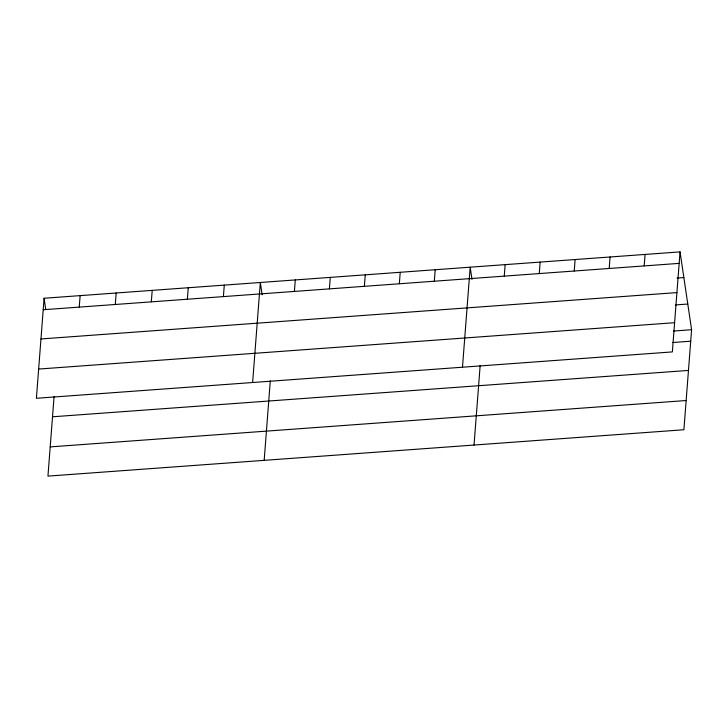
<?xml version="1.0" encoding="UTF-8"?>
<svg xmlns="http://www.w3.org/2000/svg" width="728" height="728" viewBox="0 0 728 728"><rect width="100%" height="100%" fill="white"/><g stroke="black" fill="none" stroke-linecap="round" stroke-linejoin="round"><path stroke-width="1.09" d="M44.099 298.252L36.4 398.28L672.354 351.915L680.052 251.888L44.099 298.252L45.755 309.418M54.072 396.56L47.948 476.112L683.901 429.748L691.6 329.72L680.052 251.888M79.252 307.107L80.135 295.623M115.288 304.486L116.171 292.993M151.324 301.856L152.207 290.372M187.36 299.226L188.243 287.742M223.396 296.596L224.288 285.112M252.625 382.519L260.324 282.491L262.144 294.767M264.173 460.351L270.297 380.799M294.412 291.418L295.295 279.934M329.393 288.87L330.275 277.386M364.373 286.322L365.256 274.838M399.344 283.774L400.227 272.29M434.325 281.226L435.208 269.733M462.489 367.212L470.188 267.185L472.008 279.47M474.037 445.054L480.161 365.501M504.276 276.121L505.159 264.637M539.257 273.573L540.14 262.089M574.237 271.025L575.12 259.532M609.209 268.468L610.091 256.984M644.189 265.92L645.072 254.436M43.216 309.737L679.169 263.372M677.095 278.069L683.865 277.568M40.968 338.957L676.922 292.592M675.375 304.941L687.787 304.031M38.648 369.06L674.601 322.695M673.546 331.04L691.6 329.72M672.663 342.524L690.717 341.204M52.516 416.789L688.47 370.425M50.196 446.892L686.149 400.527"/></g></svg>
